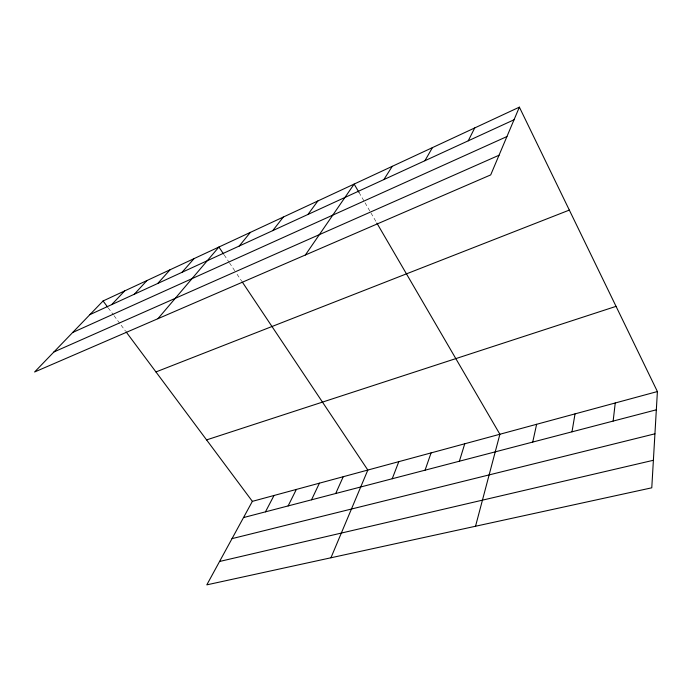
<?xml version="1.0" encoding="UTF-8"?>
<svg xmlns="http://www.w3.org/2000/svg" width="692" height="692" viewBox="0 0 692 692"><rect width="100%" height="100%" fill="white"/><g stroke="black" fill="none" stroke-linecap="round" stroke-linejoin="round"><path stroke-width="0.52" stroke-dasharray="3.46 2.59" d="M108.237 307.897L113.393 314.817M114.042 315.69L119.846 323.475M121.135 325.214L125.537 331.122M224.191 254.933L228.879 261.957M229.467 262.83L235.911 272.484M237.079 274.24L241.802 281.307M359.036 192.48L364.476 201.822M365.021 202.756L370.462 212.089M371.007 213.024L376.318 222.141"/><path stroke-width="1.04" d="M657.4 391.551L651.778 487.808L206.813 584.852L252.364 501.354L657.4 391.551L519.372 107.148L103.073 300.968L34.6 371.993L490.706 174.903L519.372 107.148M613.147 421.073L615.249 402.978M571.99 431.817L575.026 413.885M532.728 442.067L536.62 424.3M475.534 526.24L499.892 434.256L376.846 223.049M459.384 461.218L464.747 443.78M425.078 470.171L431.081 452.905M392.217 478.752L398.808 461.659M330.94 557.778L367.833 470.05L242.39 282.189M335.707 493.508L343.223 476.727M311.521 499.823L319.41 483.18M288.114 505.93L296.349 489.434M468.233 140.822L474.721 127.942M265.46 511.846L274.015 495.489M424.914 160.726L432.413 147.638M383.87 179.574L392.277 166.322M305.362 254.993L354.14 184.081L359.036 192.48M307.94 214.459L317.87 200.965M272.752 230.626L283.313 217.054M239.242 246.023L250.366 232.391M157.94 318.692L218.914 247.035L223.602 254.059M182.039 272.302L194.045 258.618M157.733 283.469L170.076 269.776M134.3 294.238L146.946 280.545M111.706 304.618L124.629 290.934M89.899 314.635L514.026 119.777M72.695 332.48L506.933 136.549M53.924 351.951L499.027 155.233M155.951 371.941L569.326 210.091M206.579 439.904L616.053 306.357M243.515 517.573L656.336 409.802M232.019 538.635L654.935 433.815M219.554 561.48L653.386 460.275M103.073 300.968L107.589 307.032M126.169 331.97L252.364 501.354"/></g></svg>
